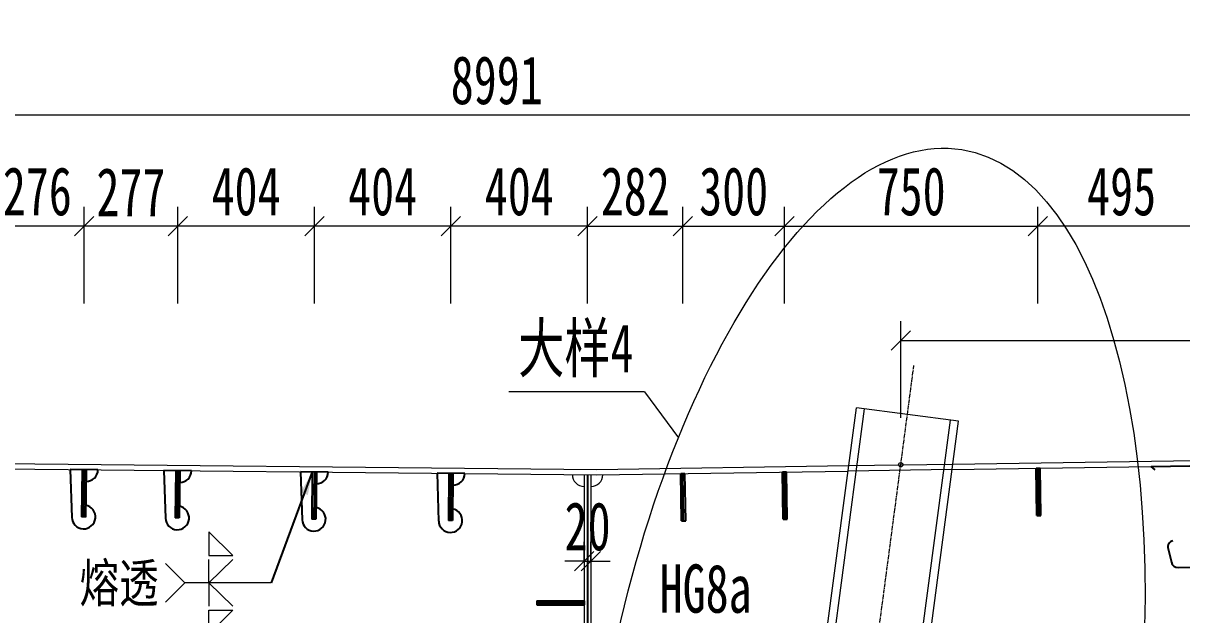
# Model space of a CAD drawing. Header units: millimetres. Extents: x 44597 to 300567, y -113054 to 73044.
# Drawn here: x 168044 to 171471, y -65766 to -64016 of the extents above; entities that cross this region are included whole.
import ezdxf
from ezdxf.enums import TextEntityAlignment as Align

# ---------------------------------------------------------------- set-up
doc = ezdxf.new("R2010")
doc.units = ezdxf.units.MM
doc.linetypes.add('CENTER2', pattern=[28.575, 19.05, -3.175, 3.175, -3.175])
doc.layers.get('Defpoints').update_dxf_attribs({"color": 8})
for name, color, linetype, lineweight in [('Dim', 4, 'Continuous', 15), ('中心线', 2, 'CENTER2', 15), ('文字', 7, 'Continuous', 15), ('细实线', 4, 'Continuous', 15), ('钢板粗线', 1, 'Continuous', 25), ('钢板细线', 6, 'Continuous', 15)]:
    doc.layers.add(name, color=color, linetype=linetype, lineweight=lineweight)
doc.layers.add('Text', color=4, linetype='Continuous')
doc.styles.add('111', font='', dxfattribs={"width": 0.7})
doc.styles.add('BM_Dim', font='', dxfattribs={"width": 0.85})
doc.styles.add('SMEDI', font='', dxfattribs={"width": 0.75})
doc.styles.get("Standard").update_dxf_attribs({"font": ''})
doc.styles.get('111').set_extended_font_data('仿宋_GB2312')
doc.styles.get('BM_Dim').set_extended_font_data('仿宋_GB2312')
doc.styles.get('SMEDI').set_extended_font_data('仿宋_GB2312')
doc.styles.get('Standard').set_extended_font_data('仿宋_GB2312')
doc.dimstyles.new('200', dxfattribs={"dimscale": 0, "dimtxt": 2.5, "dimasz": 1, "dimexe": 1, "dimexo": 1, "dimgap": 0.6, "dimtad": 1, "dimdec": 0, "dimdsep": 46, "dimtxsty": '111', "dimblk": 'OBLIQUE', "dimcen": 0, "dimclrd": 4, "dimclre": 4, "dimclrt": 4, "dimadec": 1, "dimazin": 2, "dimtfac": 1, "dimtdec": 0, "dimtix": 1, "dimtmove": 2, "dimatfit": 3, "dimfxl": 4, "dimfxlon": 1, "dimtolj": 1, "dimlwd": -1, "dimlwe": -1, "dimarcsym": 0})
doc.dimstyles.new('MSteel_1.0_1.0', dxfattribs={"dimtxt": 3, "dimasz": 1.2, "dimexe": 1, "dimexo": 1, "dimgap": 1, "dimtad": 3, "dimtoh": 1, "dimdec": 0, "dimzin": 0, "dimdsep": 46, "dimtxsty": 'Standard', "dimblk": 'ARCHTICK', "dimcen": 0.09, "dimclrd": 3, "dimclre": 3, "dimadec": 0, "dimazin": 0, "dimtfac": 1, "dimtdec": 4, "dimtofl": 0, "dimtmove": 0, "dimatfit": 3, "dimfxl": 1, "dimtolj": 1, "dimtzin": 0, "dimarcsym": 0})

# ---------------------------------------------------------------- blocks, each defined once
blk = doc.blocks.new('_Oblique')
at = {"color": 0, "linetype": 'ByBlock', "lineweight": -2}
blk.add_line((-0.5, -0.5), (0.5, 0.5), dxfattribs=at)
blk = doc.blocks.new('*D2555')
at = {"layer": 'Defpoints', "color": 0, "transparency": 16777216}
for p in [(173940.6, -64287.2), (173940.6, -65272.6), (164949.4, -65287.7)]:
    blk.add_point(p, dxfattribs=at)
at = {"layer": '细实线', "color": 4, "transparency": 16777216}
for p, q in [((164949.4, -64515.8), (164949.4, -64230.1)), ((173940.6, -64515.8), (173940.6, -64230.1)), ((164949.4, -64287.2), (173940.6, -64287.2))]:
    blk.add_line(p, q, dxfattribs=at)
at = {"layer": '细实线', "color": 4, "transparency": 16777216, "xscale": 57.14285714285715, "yscale": 57.14285714285715, "zscale": 57.14285714285715, "rotation": 180}
blk.add_blockref('_Oblique', (164949.4, -64287.2), dxfattribs=at)
at = {"layer": '细实线', "color": 4, "transparency": 16777216, "xscale": 57.14285714285715, "yscale": 57.14285714285715, "zscale": 57.14285714285715}
blk.add_blockref('_Oblique', (173940.6, -64287.2), dxfattribs=at)
at = {"layer": '细实线', "color": 4, "transparency": 16777216, "insert": (169445, -64185), "char_height": 142.86, "attachment_point": 5, "style": '111'}
blk.add_mtext('\\A1;8991', dxfattribs=at)
blk = doc.blocks.new('*D2556')
at = {"layer": 'Defpoints', "color": 0, "transparency": 16777216}
for p in [(173940.6, -63959.6), (161919.5, -64373), (173940.6, -65272.6)]:
    blk.add_point(p, dxfattribs=at)
at = {"layer": '细实线', "color": 4, "transparency": 16777216}
for p, q in [((161919.5, -64188.1), (161919.5, -63902.4)), ((173940.6, -64188.1), (173940.6, -63902.4)), ((161919.5, -63959.6), (173940.6, -63959.6))]:
    blk.add_line(p, q, dxfattribs=at)
at = {"layer": '细实线', "color": 4, "transparency": 16777216, "xscale": 57.14285714285715, "yscale": 57.14285714285715, "zscale": 57.14285714285715, "rotation": 180}
blk.add_blockref('_Oblique', (161919.5, -63959.6), dxfattribs=at)
at = {"layer": '细实线', "color": 4, "transparency": 16777216, "xscale": 57.14285714285715, "yscale": 57.14285714285715, "zscale": 57.14285714285715}
blk.add_blockref('_Oblique', (173940.6, -63959.6), dxfattribs=at)
at = {"layer": '细实线', "color": 4, "transparency": 16777216, "insert": (167930, -63857.3), "char_height": 142.86, "attachment_point": 5, "style": '111'}
blk.add_mtext('\\A1;12021', dxfattribs=at)
blk = doc.blocks.new('全融透2')
at = {"layer": 'Dim'}
blk.add_line((0, 0), (-4.479, 0), dxfattribs=at)
for points in [[(-3.227, 2.645), (-3.227, 1.414), (-1.995, 1.414)], [(-3.227, -2.645), (-3.227, -1.414), (-1.995, -1.414)]]:
    blk.add_lwpolyline(points, close=True, dxfattribs=at)
for points in [[(-1.995, 1.206), (-3.227, 0), (-3.227, 1.206)], [(-5.479, 1), (-4.479, 0), (-5.479, -1)], [(-1.995, -1.206), (-3.227, 0), (-3.227, -1.206)]]:
    blk.add_lwpolyline(points, dxfattribs=at)
at = {"layer": 'Text', "style": 'SMEDI', "width": 0.75}
blk.add_text('熔透', height=2, dxfattribs=at).set_placement((-9.923, 0), align=Align.MIDDLE_LEFT)
blk = doc.blocks.new('_ArchTick')
at = {"color": 0, "linetype": 'ByBlock', "const_width": 0.15}
blk.add_lwpolyline([(-0.5, -0.5), (0.5, 0.5)], dxfattribs=at)
blk = doc.blocks.new('*D2566')
at = {"layer": 'Defpoints', "color": 0, "transparency": 16777216}
for p in [(169995.7, -64615.9), (169713.7, -65326.5), (169995.7, -65347.8)]:
    blk.add_point(p, dxfattribs=at)
at = {"layer": '细实线', "color": 4, "transparency": 16777216}
for p, q in [((169713.7, -64844.5), (169713.7, -64558.8)), ((169995.7, -64844.5), (169995.7, -64558.8)), ((169713.7, -64615.9), (169995.7, -64615.9))]:
    blk.add_line(p, q, dxfattribs=at)
at = {"layer": '细实线', "color": 4, "transparency": 16777216, "xscale": 57.14285714285715, "yscale": 57.14285714285715, "zscale": 57.14285714285715, "rotation": 180}
blk.add_blockref('_Oblique', (169713.7, -64615.9), dxfattribs=at)
at = {"layer": '细实线', "color": 4, "transparency": 16777216, "xscale": 57.14285714285715, "yscale": 57.14285714285715, "zscale": 57.14285714285715}
blk.add_blockref('_Oblique', (169995.7, -64615.9), dxfattribs=at)
at = {"layer": '细实线', "color": 4, "transparency": 16777216, "insert": (169854.7, -64513.7), "char_height": 142.86, "attachment_point": 5, "style": '111'}
blk.add_mtext('\\A1;282', dxfattribs=at)
blk = doc.blocks.new('12-140加劲 有过焊孔')
at = {"layer": 'Defpoints'}
blk.add_line((0, 0), (0, 140), dxfattribs=at)
at = {"layer": '钢板粗线', "color": 7}
for p, q in [((-6, 0), (-6, 140)), ((-6, 140), (6, 140)), ((6, 0), (6, 140)), ((41, 0), (35, 141.5)), ((-41, 0), (41, 0))]:
    blk.add_line(p, q, dxfattribs=at)
for centre, start, end in [((0, 140), 2.441, 260.1291), ((-6, 0), 90, 180)]:
    blk.add_arc(centre, 35, start, end, dxfattribs=at)
blk = doc.blocks.new('*D6224')
at = {"layer": 'Defpoints', "color": 0}
for p in [(-2506, 2946.2), (-2506, 2230.2), (-2011.1, 2237.5)]:
    blk.add_point(p, dxfattribs=at)
at = {"layer": '细实线', "color": 4}
for p, q in [((-2506, 2717.6), (-2506, 3003.3)), ((-2011.1, 2717.6), (-2011.1, 3003.3)), ((-2011.1, 2946.2), (-2506, 2946.2))]:
    blk.add_line(p, q, dxfattribs=at)
at = {"layer": '细实线', "color": 4, "xscale": 57.14285714285715, "yscale": 57.14285714285715, "zscale": 57.14285714285715, "rotation": 180}
blk.add_blockref('_Oblique', (-2506, 2946.2), dxfattribs=at)
at = {"layer": '细实线', "color": 4, "xscale": 57.14285714285715, "yscale": 57.14285714285715, "zscale": 57.14285714285715}
blk.add_blockref('_Oblique', (-2011.1, 2946.2), dxfattribs=at)
at = {"layer": '细实线', "color": 4, "insert": (-2258.5, 3048.4), "char_height": 142.86, "attachment_point": 5, "style": '111'}
blk.add_mtext('\\A1;495', dxfattribs=at)
blk = doc.blocks.new('U型肋1')
at = {"layer": 'Defpoints'}
blk.add_line((-160, 0), (160, 0), dxfattribs=at)
at = {"layer": '钢板粗线', "color": 6}
for p, q in [((147.8, -9.7), (160, 0)), ((-147.8, -9.7), (-160, 0))]:
    blk.add_line(p, q, dxfattribs=at)
blk.add_lwpolyline([(-98.8, -220.5, 0.414266), (-113.8, -244.5), (-104.5, -284.5, 0.348876), (-85, -300), (85, -300, 0.348876), (104.5, -284.5), (113.8, -244.5, 0.414091), (98.8, -220.5, 0.414091)], format="xyb", dxfattribs=at)
blk = doc.blocks.new('12-140加劲 无过焊孔')
at = {"layer": 'Defpoints'}
blk.add_line((38946.6, 32076.7), (38946.6, 32216.7), dxfattribs=at)
at = {"layer": '钢板粗线', "color": 7}
for p, q in [((38940.6, 32076.7), (38940.6, 32216.7)), ((38940.6, 32216.7), (38952.6, 32216.7)), ((38952.6, 32076.7), (38952.6, 32216.7)), ((38940.6, 32076.7), (38952.6, 32076.7))]:
    blk.add_line(p, q, dxfattribs=at)
blk = doc.blocks.new('*D6234')
at = {"layer": 'Defpoints', "color": 0}
for p in [(388.8, 2607.4), (388.8, 2289.5), (-2911.7, 2240)]:
    blk.add_point(p, dxfattribs=at)
at = {"layer": '细实线', "color": 4}
for p, q in [((-2911.7, 2378.9), (-2911.7, 2664.6)), ((388.8, 2378.9), (388.8, 2664.6)), ((-2911.7, 2607.4), (388.8, 2607.4))]:
    blk.add_line(p, q, dxfattribs=at)
at = {"layer": '细实线', "color": 4, "xscale": 57.14285714285715, "yscale": 57.14285714285715, "zscale": 57.14285714285715, "rotation": 180}
blk.add_blockref('_Oblique', (-2911.7, 2607.4), dxfattribs=at)
at = {"layer": '细实线', "color": 4, "xscale": 57.14285714285715, "yscale": 57.14285714285715, "zscale": 57.14285714285715}
blk.add_blockref('_Oblique', (388.8, 2607.4), dxfattribs=at)
at = {"layer": '细实线', "color": 4, "insert": (-1261.4, 2709.7), "char_height": 142.86, "attachment_point": 5, "style": '111'}
blk.add_mtext('\\A1;3300', dxfattribs=at)
blk = doc.blocks.new('*D6235')
at = {"layer": 'Defpoints', "color": 0}
for p in [(-3256, 2946.2), (-3556, 2214.4), (-3256, 2218.8)]:
    blk.add_point(p, dxfattribs=at)
at = {"layer": '细实线', "color": 4}
for p, q in [((-3556, 2717.6), (-3556, 3003.3)), ((-3256, 2717.6), (-3256, 3003.3)), ((-3556, 2946.2), (-3256, 2946.2))]:
    blk.add_line(p, q, dxfattribs=at)
at = {"layer": '细实线', "color": 4, "xscale": 57.14285714285715, "yscale": 57.14285714285715, "zscale": 57.14285714285715, "rotation": 180}
blk.add_blockref('_Oblique', (-3556, 2946.2), dxfattribs=at)
at = {"layer": '细实线', "color": 4, "xscale": 57.14285714285715, "yscale": 57.14285714285715, "zscale": 57.14285714285715}
blk.add_blockref('_Oblique', (-3256, 2946.2), dxfattribs=at)
at = {"layer": '细实线', "color": 4, "insert": (-3406, 3048.4), "char_height": 142.86, "attachment_point": 5, "style": '111'}
blk.add_mtext('\\A1;300', dxfattribs=at)
blk = doc.blocks.new('*D6236')
at = {"layer": 'Defpoints', "color": 0}
for p in [(-2506, 2946.2), (-2506, 2230.1), (-3256, 2218.8)]:
    blk.add_point(p, dxfattribs=at)
at = {"layer": '细实线', "color": 4}
for p, q in [((-3256, 2717.6), (-3256, 3003.3)), ((-2506, 2717.6), (-2506, 3003.3)), ((-3256, 2946.2), (-2506, 2946.2))]:
    blk.add_line(p, q, dxfattribs=at)
at = {"layer": '细实线', "color": 4, "xscale": 57.14285714285715, "yscale": 57.14285714285715, "zscale": 57.14285714285715, "rotation": 180}
blk.add_blockref('_Oblique', (-3256, 2946.2), dxfattribs=at)
at = {"layer": '细实线', "color": 4, "xscale": 57.14285714285715, "yscale": 57.14285714285715, "zscale": 57.14285714285715}
blk.add_blockref('_Oblique', (-2506, 2946.2), dxfattribs=at)
at = {"layer": '细实线', "color": 4, "insert": (-2881, 3048.4), "char_height": 142.86, "attachment_point": 5, "style": '111'}
blk.add_mtext('\\A1;750', dxfattribs=at)
blk = doc.blocks.new('*D2575')
at = {"layer": 'Defpoints', "color": 0, "transparency": 16777216}
for p in [(169309.6, -64615.9), (169309.6, -65287.9), (169713.7, -65326.5)]:
    blk.add_point(p, dxfattribs=at)
at = {"layer": '细实线', "color": 4, "transparency": 16777216}
for p, q in [((169309.6, -64844.5), (169309.6, -64558.8)), ((169713.7, -64844.5), (169713.7, -64558.8)), ((169713.7, -64615.9), (169309.6, -64615.9))]:
    blk.add_line(p, q, dxfattribs=at)
at = {"layer": '细实线', "color": 4, "transparency": 16777216, "xscale": 57.14285714285715, "yscale": 57.14285714285715, "zscale": 57.14285714285715, "rotation": 180}
blk.add_blockref('_Oblique', (169309.6, -64615.9), dxfattribs=at)
at = {"layer": '细实线', "color": 4, "transparency": 16777216, "xscale": 57.14285714285715, "yscale": 57.14285714285715, "zscale": 57.14285714285715}
blk.add_blockref('_Oblique', (169713.7, -64615.9), dxfattribs=at)
at = {"layer": '细实线', "color": 4, "transparency": 16777216, "insert": (169511.6, -64513.7), "char_height": 142.86, "attachment_point": 5, "style": '111'}
blk.add_mtext('\\A1;404', dxfattribs=at)
blk = doc.blocks.new('*D2576')
at = {"layer": 'Defpoints', "color": 0, "transparency": 16777216}
for p in [(168905.5, -64615.9), (168905.5, -65249.6), (169309.6, -65287.9)]:
    blk.add_point(p, dxfattribs=at)
at = {"layer": '细实线', "color": 4, "transparency": 16777216}
for p, q in [((168905.5, -64844.5), (168905.5, -64558.8)), ((169309.6, -64844.5), (169309.6, -64558.8)), ((169309.6, -64615.9), (168905.5, -64615.9))]:
    blk.add_line(p, q, dxfattribs=at)
at = {"layer": '细实线', "color": 4, "transparency": 16777216, "xscale": 57.14285714285715, "yscale": 57.14285714285715, "zscale": 57.14285714285715, "rotation": 180}
blk.add_blockref('_Oblique', (168905.5, -64615.9), dxfattribs=at)
at = {"layer": '细实线', "color": 4, "transparency": 16777216, "xscale": 57.14285714285715, "yscale": 57.14285714285715, "zscale": 57.14285714285715}
blk.add_blockref('_Oblique', (169309.6, -64615.9), dxfattribs=at)
at = {"layer": '细实线', "color": 4, "transparency": 16777216, "insert": (169107.5, -64513.7), "char_height": 142.86, "attachment_point": 5, "style": '111'}
blk.add_mtext('\\A1;404', dxfattribs=at)
blk = doc.blocks.new('*D2577')
at = {"layer": 'Defpoints', "color": 0, "transparency": 16777216}
for p in [(168224.4, -64615.9), (168224.4, -65242.9), (168501.4, -65230.8)]:
    blk.add_point(p, dxfattribs=at)
at = {"layer": '细实线', "color": 4, "transparency": 16777216}
for p, q in [((168224.4, -64844.5), (168224.4, -64558.8)), ((168501.4, -64844.5), (168501.4, -64558.8)), ((168501.4, -64615.9), (168224.4, -64615.9))]:
    blk.add_line(p, q, dxfattribs=at)
at = {"layer": '细实线', "color": 4, "transparency": 16777216, "xscale": 57.14285714285715, "yscale": 57.14285714285715, "zscale": 57.14285714285715, "rotation": 180}
blk.add_blockref('_Oblique', (168224.4, -64615.9), dxfattribs=at)
at = {"layer": '细实线', "color": 4, "transparency": 16777216, "xscale": 57.14285714285715, "yscale": 57.14285714285715, "zscale": 57.14285714285715}
blk.add_blockref('_Oblique', (168501.4, -64615.9), dxfattribs=at)
at = {"layer": '细实线', "color": 4, "transparency": 16777216, "insert": (168362.9, -64515.2), "char_height": 142.86, "attachment_point": 5, "style": '111'}
blk.add_mtext('\\A1;277', dxfattribs=at)
blk = doc.blocks.new('*D2578')
at = {"layer": 'Defpoints', "color": 0, "transparency": 16777216}
for p in [(167947.9, -64615.9), (168224.4, -65181.2), (167947.9, -65252.6)]:
    blk.add_point(p, dxfattribs=at)
at = {"layer": '细实线', "color": 4, "transparency": 16777216}
for p, q in [((167947.9, -64844.5), (167947.9, -64558.8)), ((168224.4, -64844.5), (168224.4, -64558.8)), ((168224.4, -64615.9), (167947.9, -64615.9))]:
    blk.add_line(p, q, dxfattribs=at)
at = {"layer": '细实线', "color": 4, "transparency": 16777216, "xscale": 57.14285714285715, "yscale": 57.14285714285715, "zscale": 57.14285714285715, "rotation": 180}
blk.add_blockref('_Oblique', (167947.9, -64615.9), dxfattribs=at)
at = {"layer": '细实线', "color": 4, "transparency": 16777216, "xscale": 57.14285714285715, "yscale": 57.14285714285715, "zscale": 57.14285714285715}
blk.add_blockref('_Oblique', (168224.4, -64615.9), dxfattribs=at)
at = {"layer": '细实线', "color": 4, "transparency": 16777216, "insert": (168086.1, -64513.7), "char_height": 142.86, "attachment_point": 5, "style": '111'}
blk.add_mtext('\\A1;276', dxfattribs=at)
blk = doc.blocks.new('*D2595')
at = {"layer": 'Defpoints', "color": 0, "transparency": 16777216}
for p in [(169723.7, -65607.2), (169703.7, -65644.2), (169723.7, -65644.2)]:
    blk.add_point(p, dxfattribs=at)
at = {"layer": '细实线', "color": 4, "transparency": 16777216}
for p, q in [((169703.7, -65607.2), (169703.7, -65550)), ((169723.7, -65607.2), (169723.7, -65550)), ((169703.7, -65607.2), (169646.5, -65607.2)), ((169703.7, -65607.2), (169723.7, -65607.2)), ((169723.7, -65607.2), (169780.8, -65607.2))]:
    blk.add_line(p, q, dxfattribs=at)
at = {"layer": '细实线', "color": 4, "transparency": 16777216, "xscale": 57.14285714285715, "yscale": 57.14285714285715, "zscale": 57.14285714285715}
blk.add_blockref('_Oblique', (169703.7, -65607.2), dxfattribs=at)
at = {"layer": '细实线', "color": 4, "transparency": 16777216, "xscale": 57.14285714285715, "yscale": 57.14285714285715, "zscale": 57.14285714285715, "rotation": 180}
blk.add_blockref('_Oblique', (169723.7, -65607.2), dxfattribs=at)
at = {"layer": '细实线', "color": 4, "transparency": 16777216, "insert": (169713.7, -65504.9), "char_height": 142.86, "attachment_point": 5, "style": '111'}
blk.add_mtext('\\A1;20', dxfattribs=at)
blk = doc.blocks.new('14-160加劲 无过焊孔')
at = {"layer": 'Defpoints'}
blk.add_line((38609.4, 32076.7), (38609.4, 32216.7), dxfattribs=at)
at = {"layer": '钢板粗线', "color": 7}
for p, q in [((38603.4, 32076.7), (38603.4, 32216.7)), ((38603.4, 32216.7), (38615.4, 32216.7)), ((38615.4, 32076.7), (38615.4, 32216.7)), ((38603.4, 32076.7), (38615.4, 32076.7))]:
    blk.add_line(p, q, dxfattribs=at)
blk = doc.blocks.new('*D2649')
at = {"layer": 'Defpoints', "color": 0, "transparency": 16777216}
for p in [(168501.4, -64615.9), (168501.4, -65249.6), (168905.5, -65287.9)]:
    blk.add_point(p, dxfattribs=at)
at = {"layer": '细实线', "color": 4, "transparency": 16777216}
for p, q in [((168501.4, -64844.5), (168501.4, -64558.8)), ((168905.5, -64844.5), (168905.5, -64558.8)), ((168905.5, -64615.9), (168501.4, -64615.9))]:
    blk.add_line(p, q, dxfattribs=at)
at = {"layer": '细实线', "color": 4, "transparency": 16777216, "xscale": 57.14285714285715, "yscale": 57.14285714285715, "zscale": 57.14285714285715, "rotation": 180}
blk.add_blockref('_Oblique', (168501.4, -64615.9), dxfattribs=at)
at = {"layer": '细实线', "color": 4, "transparency": 16777216, "xscale": 57.14285714285715, "yscale": 57.14285714285715, "zscale": 57.14285714285715}
blk.add_blockref('_Oblique', (168905.5, -64615.9), dxfattribs=at)
at = {"layer": '细实线', "color": 4, "transparency": 16777216, "insert": (168703.5, -64513.7), "char_height": 142.86, "attachment_point": 5, "style": '111'}
blk.add_mtext('\\A1;404', dxfattribs=at)
blk = doc.blocks.new('ddd')
at = {"layer": '细实线'}
blk.add_circle((-2911.7, 2240), 6.27, dxfattribs=at)
at = {"layer": '细实线', "rotation": 0.8593722439355104}
for p in [(-40964.6, -30567.2), (-42015, -30582.8), (-41715, -30578.3)]:
    blk.add_blockref('12-140加劲 无过焊孔', p, dxfattribs=at)
at = {"layer": '钢板细线', "rotation": 0.8593722436391068}
blk.add_blockref('U型肋1', (-2011.1, 2237.5), dxfattribs=at)
at = {"layer": '细实线'}
for base, p1, p2, override, picture, middle in [((-3256, 2946.2), (-3556, 2214.4), (-3256, 2218.8), {"dimscale": 57.142857, "dimtxsty": '111', "dimblk": 'Oblique'}, '*D6235', (-3406, 3048.4)), ((-2506, 2946.2), (-3256, 2218.8), (-2506, 2230.1), {"dimscale": 57.142857, "dimblk": 'Oblique'}, '*D6236', (-2881, 3048.4)), ((-2506, 2946.2), (-2011.1, 2237.5), (-2506, 2230.2), {"dimscale": 57.142857, "dimblk": 'Oblique'}, '*D6224', (-2258.5, 3048.4)), ((388.8139, 2607.45), (-2911.6836, 2239.9944), (388.8139, 2289.5018), {"dimscale": 57.142857, "dimblk": 'Oblique'}, '*D6234', (-1261.4349, 2709.6894))]:
    dim = blk.add_linear_dim(base=base, p1=p1, p2=p2, dimstyle='200', override=override, dxfattribs=at)
    dim.commit()
    dim.dimension.update_dxf_attribs({"geometry": picture, "text_midpoint": middle})

msp = doc.modelspace()

# ---------------------------------------------------------------- linework, layer by layer
at = {"layer": 'Defpoints', "color": 8}
msp.add_line((169713.7, -65350.8), (169713.7, -67530.1), dxfattribs=at)
at = {"layer": 'Dim', "color": 8}
for p, q in [((170485.9, -65324.5), (170794.2, -65319.8)), ((170792.1, -65335.9), (170483.8, -65340.5))]:
    msp.add_line(p, q, dxfattribs=at)
at = {"layer": '中心线', "ltscale": 0.6}
msp.add_line((170513.3, -66280), (170679.2, -65026.1), dxfattribs=at)
at = {"layer": '细实线'}
for q in [(169480.6, -65106.5), (169982.3, -65242.2)]:
    msp.add_line((169882.3, -65106.5), q, dxfattribs=at)
msp.add_ellipse((170528.8, -66231.4), major_axis=(-291.6, -1841.9), ratio=0.42395, dxfattribs=at)
at = {"layer": '钢板细线'}
for p, q in [((170378.4, -66136.8), (170508.6, -65153.4)), ((170402.2, -66139.9), (170532.4, -65156.6)), ((170810.9, -65193.4), (170508.6, -65153.4)), ((170657, -66173.6), (170787.1, -65190.3)), ((170680.8, -66176.8), (170810.9, -65193.4))]:
    msp.add_line(p, q, dxfattribs=at)
at = {"layer": '钢板细线', "color": 3}
for p, q in [((169703.7, -65351.3), (169703.7, -67530.1)), ((169723.7, -65351.5), (169723.7, -67530.1))]:
    msp.add_line(p, q, dxfattribs=at)
at = {"layer": '钢板细线'}
for points in [[(161919.5, -65257.3), (169740.6, -65335.6), (170485.9, -65324.5)], [(161919.5, -65273.3), (169740.6, -65351.6), (170483.8, -65340.5)], [(170792.1, -65335.9), (174578.6, -65279.1)], [(170794.2, -65319.8), (174578.6, -65263.1)]]:
    msp.add_lwpolyline(points, dxfattribs=at)
for centre, start, end in [((169703.7, -65351.3), 179.4263, 270), ((169723.7, -65351.5), 270, 359.4263)]:
    msp.add_arc(centre, 35, start, end, dxfattribs=at)

# ---------------------------------------------------------------- block references
at = {"layer": '细实线'}
msp.add_blockref('ddd', (173551.7, -67562.1), dxfattribs=at)
at = {"layer": '细实线', "rotation": 179.4262908401}
for p in [(168224.4, -65336.5), (168501.4, -65339.2), (168905.5, -65343.3), (169309.6, -65347.3)]:
    msp.add_blockref('12-140加劲 有过焊孔', p, dxfattribs=at)
at = {"layer": '细实线', "color": 8, "xscale": 57.1428571428572, "yscale": 57.1428571428572, "zscale": 57.1428571428572}
msp.add_blockref('全融透2', (168778, -65671.6), dxfattribs=at)
at = {"layer": '钢板细线', "rotation": 269.9999999999866}
msp.add_blockref('14-160加劲 无过焊孔', (137487, -27120.8), dxfattribs=at)

# ---------------------------------------------------------------- texts
at = {"layer": '文字', "style": 'BM_Dim', "width": 0.7}
for s, p in [('大样4', (169679, -65091)), ('HG8a', (170062.8, -65802.5))]:
    msp.add_text(s, height=142.86, dxfattribs=at).set_placement(p, align=Align.BOTTOM_CENTER)

# ---------------------------------------------------------------- dimensions: what is measured, and where the dimension line sits
at = {"layer": '细实线'}
for base, p1, p2, override, picture, middle in [((173940.6, -63959.6), (161919.5, -64373), (173940.6, -65272.6), {"dimscale": 57.142857, "dimtxsty": '111', "dimblk": 'Oblique'}, '*D2556', (167930, -63857.3)), ((173940.6, -64287.2), (164949.4, -65287.7), (173940.6, -65272.6), {"dimscale": 57.142857, "dimtxsty": '111', "dimblk": 'Oblique'}, '*D2555', (169445, -64185)), ((167947.8724, -64615.9348), (168224.3594, -65181.2022), (167947.8724, -65252.5789), {"dimscale": 57.142857, "dimblk": 'Oblique'}, '*D2578', (168086.1159, -64513.6954)), ((168224.4, -64615.9), (168501.4, -65230.8), (168224.4, -65242.9), {"dimscale": 57.142857, "dimblk": 'Oblique'}, '*D2577', (168362.9, -64515.2)), ((168501.4, -64615.9), (168905.5, -65287.9), (168501.4, -65249.6), {"dimscale": 57.142857, "dimblk": 'Oblique'}, '*D2649', (168703.5, -64513.7)), ((168905.5, -64615.9), (169309.6, -65287.9), (168905.5, -65249.6), {"dimscale": 57.142857, "dimblk": 'Oblique'}, '*D2576', (169107.5, -64513.7)), ((169309.6, -64615.9), (169713.7, -65326.5), (169309.6, -65287.9), {"dimscale": 57.142857, "dimblk": 'Oblique'}, '*D2575', (169511.6, -64513.7)), ((169995.7, -64615.9), (169713.7, -65326.5), (169995.7, -65347.8), {"dimscale": 57.142857, "dimtxsty": '111', "dimblk": 'Oblique'}, '*D2566', (169854.7, -64513.7)), ((169723.7, -65607.2), (169703.7, -65644.2), (169723.7, -65644.2), {"dimscale": 57.142857, "dimblk": 'Oblique'}, '*D2595', (169713.7, -65504.9))]:
    dim = msp.add_linear_dim(base=base, p1=p1, p2=p2, dimstyle='200', override=override, dxfattribs=at)
    dim.commit()
    dim.dimension.update_dxf_attribs({"geometry": picture, "text_midpoint": middle})

# ---------------------------------------------------------------- leaders
at = {"layer": 'Dim'}
msp.add_leader([(168899.5, -65343.2), (168778, -65671.6)], dimstyle='MSteel_1.0_1.0', override={"dimscale": 57.142857, "dimclrd": 256}, dxfattribs=at)

doc.saveas('drawing.dxf')
